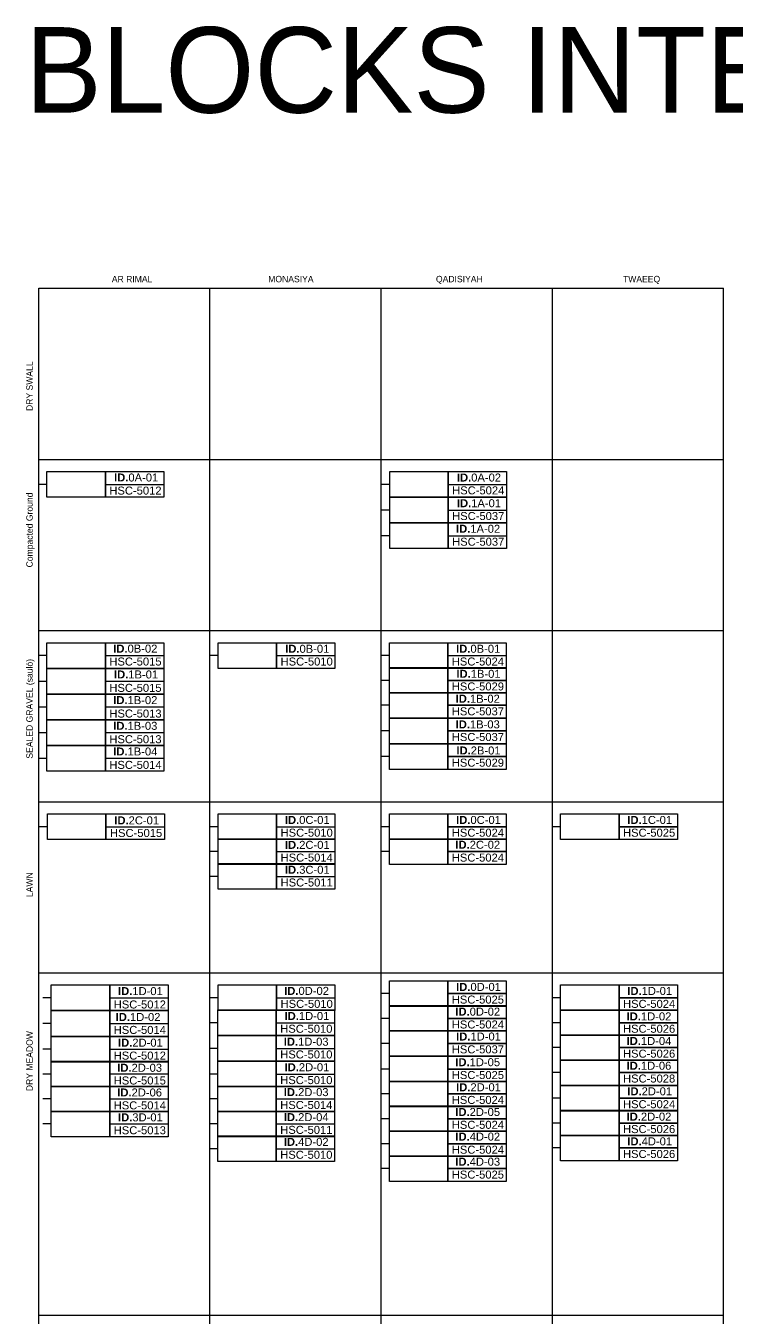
# Model space of a CAD drawing. Header units: metres. Extents: x -325 to 301, y -147 to 149.
# Drawn here: x -138.5 to -97, y 73.3 to 148.8 of the extents above; entities that cross this region are included whole.
import ezdxf

# ---------------------------------------------------------------- set-up
doc = ezdxf.new("R2010")
doc.units = ezdxf.units.M
for name, color, linetype in [('00_XREF_QAD_ALTIMETRY', 7, 'Continuous'), ('A-KEYPLAN DETAILS', 7, 'Continuous'), ('A-KEYPLAN DETAILS POINT', 3, 'Continuous'), ('A-KEYPLAN_HATCH', 7, 'Continuous'), ('A_TEXT_2', 7, 'Continuous'), ('EIT_0 Llegenda', 7, 'Continuous')]:
    doc.layers.add(name, color=color, linetype=linetype)
doc.layers.add('1-CM', color=7, linetype='Continuous', lineweight=0)
doc.layers.add('A-KEYPLAN ID', color=7, linetype='Continuous', true_color=0x7f3f00)
doc.styles.get("Standard").update_dxf_attribs({"font": 'arial.ttf'})
doc.styles.add('x-llegenda materials$0$ENGRAVERS', font='TT0586M.TTF')

# ---------------------------------------------------------------- blocks, each defined once
blk = doc.blocks.new('0A_1_RIM')
at = {"layer": 'A-KEYPLAN DETAILS POINT'}
blk.add_lwpolyline([(0.092, 0), (-0.408, 0)], dxfattribs=at)
at = {"layer": 'A-KEYPLAN ID'}
for points in [[(0.092, 0.75), (3.5, 0.75), (3.5, -0.75), (0.092, -0.75)], [(3.5, 0.75), (6.908, 0.75), (6.908, -0.75), (3.5, -0.75)], [(3.5, 0), (6.908, 0), (6.908, -0.75), (3.5, -0.75)]]:
    blk.add_lwpolyline(points, close=True, dxfattribs=at)
at = {"layer": 'A_TEXT_2', "attachment_point": 1}
for s, insert, char_height in [('{\\fArial|b1|i0|c0|p34;ID.}0A-01', (4.012, 0.634), 0.46757), ('HSC-5012', (3.734, -0.131), 0.4676)]:
    blk.add_mtext_dynamic_manual_height_columns(s, width=2.72351, gutter_width=2.805, heights=[0], dxfattribs=dict(at, insert=insert, char_height=char_height))
blk = doc.blocks.new('0B_2_MON')
at = {"layer": 'A-KEYPLAN DETAILS POINT'}
blk.add_lwpolyline([(0, 0), (-0.5, 0)], dxfattribs=at)
at = {"layer": 'A-KEYPLAN ID'}
for points in [[(0, 0.75), (3.408, 0.75), (3.408, -0.75), (0, -0.75)], [(3.408, 0.75), (6.816, 0.75), (6.816, -0.75), (3.408, -0.75)], [(3.408, 0), (6.816, 0), (6.816, -0.75), (3.408, -0.75)]]:
    blk.add_lwpolyline(points, close=True, dxfattribs=at)
at = {"layer": 'A_TEXT_2', "attachment_point": 1}
for s, insert, char_height in [('\\pi0.15518;{\\fArial|b1|i0|c0|p34;ID.}0B-01', (3.759, 0.627), 0.46757), ('HSC-5010', (3.642, -0.118), 0.4676)]:
    blk.add_mtext_dynamic_manual_height_columns(s, width=2.72351, gutter_width=2.805, heights=[0], dxfattribs=dict(at, insert=insert, char_height=char_height))
blk = doc.blocks.new('0B_2_QAD')
at = {"layer": 'A-KEYPLAN DETAILS POINT'}
blk.add_lwpolyline([(0, 0), (-0.5, 0)], dxfattribs=at)
at = {"layer": 'A-KEYPLAN ID'}
for points in [[(0, 0.75), (3.408, 0.75), (3.408, -0.75), (0, -0.75)], [(3.408, 0.75), (6.816, 0.75), (6.816, -0.75), (3.408, -0.75)], [(3.408, 0), (6.816, 0), (6.816, -0.75), (3.408, -0.75)]]:
    blk.add_lwpolyline(points, close=True, dxfattribs=at)
at = {"layer": 'A_TEXT_2', "attachment_point": 1}
for s, insert, char_height in [('{\\fArial|b1|i0|c0|p34;ID.}0B-01', (3.896, 0.629), 0.46757), ('HSC-5024', (3.642, -0.118), 0.4676)]:
    blk.add_mtext_dynamic_manual_height_columns(s, width=2.72351, gutter_width=2.805, heights=[0], dxfattribs=dict(at, insert=insert, char_height=char_height))
blk = doc.blocks.new('1B_1_RIM')
at = {"layer": 'A-KEYPLAN DETAILS POINT'}
blk.add_lwpolyline([(-0.5, 0), (0, 0)], dxfattribs=at)
at = {"layer": 'A-KEYPLAN ID'}
for points in [[(0, 0.75), (3.408, 0.75), (3.408, -0.75), (0, -0.75)], [(3.408, 0.75), (6.816, 0.75), (6.816, -0.75), (3.408, -0.75)], [(3.408, 0), (6.816, 0), (6.816, -0.75), (3.408, -0.75)]]:
    blk.add_lwpolyline(points, close=True, dxfattribs=at)
at = {"layer": 'A_TEXT_2', "attachment_point": 1}
for s, insert, char_height in [('\\pi0.15518;{\\fArial|b1|i0|c0|p34;ID.}1B-01', (3.759, 0.626), 0.46757), ('HSC-5015', (3.642, -0.157), 0.4676)]:
    blk.add_mtext_dynamic_manual_height_columns(s, width=2.72351, gutter_width=2.805, heights=[0], dxfattribs=dict(at, insert=insert, char_height=char_height))
blk = doc.blocks.new('1B_1_QAD')
at = {"layer": 'A-KEYPLAN DETAILS POINT'}
blk.add_lwpolyline([(0, 0), (-0.5, 0)], dxfattribs=at)
at = {"layer": 'A-KEYPLAN ID'}
for points in [[(0, 0.75), (3.408, 0.75), (3.408, -0.75), (0, -0.75)], [(3.408, 0.75), (6.816, 0.75), (6.816, 0), (3.408, 0)], [(3.408, 0), (6.816, 0), (6.816, -0.75), (3.408, -0.75)]]:
    blk.add_lwpolyline(points, close=True, dxfattribs=at)
at = {"layer": 'A_TEXT_2', "attachment_point": 1}
for s, insert, char_height in [('\\pi0.15518;{\\fArial|b1|i0|c0|p34;ID.}1B-01', (3.759, 0.619), 0.46757), ('HSC-5029', (3.642, -0.118), 0.4676)]:
    blk.add_mtext_dynamic_manual_height_columns(s, width=2.72351, gutter_width=2.805, heights=[0], dxfattribs=dict(at, insert=insert, char_height=char_height))
blk = doc.blocks.new('2B_1_QAD')
at = {"layer": 'A-KEYPLAN DETAILS POINT'}
blk.add_lwpolyline([(0, 0), (-0.5, 0)], dxfattribs=at)
at = {"layer": 'A-KEYPLAN ID'}
for points in [[(0, 0.75), (3.408, 0.75), (3.408, -0.75), (0, -0.75)], [(3.408, 0.75), (6.816, 0.75), (6.816, 0), (3.408, 0)], [(3.408, 0), (6.816, 0), (6.816, -0.75), (3.408, -0.75)]]:
    blk.add_lwpolyline(points, close=True, dxfattribs=at)
at = {"layer": 'A_TEXT_2', "attachment_point": 1}
for s, insert, char_height in [('\\pi0.15518;{\\fArial|b1|i0|c0|p34;ID.}2B-01', (3.759, 0.594), 0.46757), ('HSC-5029', (3.642, -0.118), 0.4676)]:
    blk.add_mtext_dynamic_manual_height_columns(s, width=2.72351, gutter_width=2.805, heights=[0], dxfattribs=dict(at, insert=insert, char_height=char_height))
blk = doc.blocks.new('0B_2_RIM')
at = {"layer": 'A-KEYPLAN DETAILS POINT'}
blk.add_lwpolyline([(0, 0), (-0.5, 0)], dxfattribs=at)
at = {"layer": 'A-KEYPLAN ID'}
for points in [[(0, 0.75), (3.408, 0.75), (3.408, -0.75), (0, -0.75)], [(3.408, 0.75), (6.816, 0.75), (6.816, -0.75), (3.408, -0.75)], [(3.408, 0), (6.816, 0), (6.816, -0.75), (3.408, -0.75)]]:
    blk.add_lwpolyline(points, close=True, dxfattribs=at)
at = {"layer": 'A_TEXT_2', "attachment_point": 1}
for s, insert, char_height in [('\\pi0.11245;{\\fArial|b1|i0|c0|p34;ID.}0B-02', (3.759, 0.636), 0.46757), ('HSC-5015', (3.642, -0.118), 0.4676)]:
    blk.add_mtext_dynamic_manual_height_columns(s, width=2.72351, gutter_width=2.805, heights=[0], dxfattribs=dict(at, insert=insert, char_height=char_height))
blk = doc.blocks.new('0C_1_MON')
at = {"layer": 'A-KEYPLAN DETAILS POINT'}
blk.add_lwpolyline([(0.481, -1.454), (-0.019, -1.454)], dxfattribs=at)
at = {"layer": 'A-KEYPLAN ID'}
for points in [[(0.481, -0.704), (3.889, -0.704), (3.889, -2.204), (0.481, -2.204)], [(3.889, -0.704), (7.296, -0.704), (7.296, -2.204), (3.889, -2.204)], [(3.889, -1.454), (7.296, -1.454), (7.296, -2.204), (3.889, -2.204)]]:
    blk.add_lwpolyline(points, close=True, dxfattribs=at)
at = {"layer": 'A_TEXT_2', "attachment_point": 1}
for s, insert, char_height in [('\\pi0.13716;{\\fArial|b1|i0|c0|p34;ID.}0C-01', (4.239, -0.828), 0.46757), ('HSC-5010', (4.123, -1.572), 0.4676)]:
    blk.add_mtext_dynamic_manual_height_columns(s, width=2.72351, gutter_width=2.805, heights=[0], dxfattribs=dict(at, insert=insert, char_height=char_height))
blk = doc.blocks.new('3C_01')
at = {"layer": 'A-KEYPLAN DETAILS POINT'}
blk.add_lwpolyline([(0, 0), (-0.5, 0)], dxfattribs=at)
at = {"layer": 'A-KEYPLAN ID'}
for points in [[(0, 0.75), (3.408, 0.75), (3.408, -0.75), (0, -0.75)], [(3.408, 0.75), (6.816, 0.75), (6.816, -0.75), (3.408, -0.75)], [(3.408, 0), (6.816, 0), (6.816, -0.75), (3.408, -0.75)]]:
    blk.add_lwpolyline(points, close=True, dxfattribs=at)
at = {"layer": 'A_TEXT_2', "attachment_point": 1}
for s, insert, char_height in [('\\pi0.13716;{\\fArial|b1|i0|c0|p34;ID.}3C-01', (3.759, 0.626), 0.46757), ('HSC-5011', (3.642, -0.118), 0.4676)]:
    blk.add_mtext_dynamic_manual_height_columns(s, width=2.72351, gutter_width=2.805, heights=[0], dxfattribs=dict(at, insert=insert, char_height=char_height))
blk = doc.blocks.new('2C_1_MON')
at = {"layer": 'A-KEYPLAN DETAILS POINT'}
blk.add_lwpolyline([(0, 0), (-0.5, 0)], dxfattribs=at)
at = {"layer": 'A-KEYPLAN ID'}
for points in [[(0, 0.75), (3.408, 0.75), (3.408, -0.75), (0, -0.75)], [(3.408, 0.75), (6.816, 0.75), (6.816, -0.75), (3.408, -0.75)], [(3.408, 0), (6.816, 0), (6.816, -0.75), (3.408, -0.75)]]:
    blk.add_lwpolyline(points, close=True, dxfattribs=at)
at = {"layer": 'A_TEXT_2', "attachment_point": 1}
for s, insert, char_height in [('\\pi0.13716;{\\fArial|b1|i0|c0|p34;ID.}2C-01', (3.759, 0.626), 0.46757), ('HSC-5014', (3.642, -0.118), 0.4676)]:
    blk.add_mtext_dynamic_manual_height_columns(s, width=2.72351, gutter_width=2.805, heights=[0], dxfattribs=dict(at, insert=insert, char_height=char_height))
blk = doc.blocks.new('2C_2_QAD')
at = {"layer": 'A-KEYPLAN DETAILS POINT'}
blk.add_lwpolyline([(0, 0), (-0.5, 0)], dxfattribs=at)
at = {"layer": 'A-KEYPLAN ID'}
for points in [[(0, 0.75), (3.408, 0.75), (3.408, -0.75), (0, -0.75)], [(3.408, 0.75), (6.816, 0.75), (6.816, 0), (3.408, 0)], [(3.408, 0), (6.816, 0), (6.816, -0.75), (3.408, -0.75)]]:
    blk.add_lwpolyline(points, close=True, dxfattribs=at)
at = {"layer": 'A_TEXT_2', "attachment_point": 1}
for s, insert, char_height in [('\\pi0.09443;{\\fArial|b1|i0|c0|p34;ID.}2C-02', (3.759, 0.633), 0.46757), ('HSC-5024', (3.642, -0.118), 0.4676)]:
    blk.add_mtext_dynamic_manual_height_columns(s, width=2.72351, gutter_width=2.805, heights=[0], dxfattribs=dict(at, insert=insert, char_height=char_height))
blk = doc.blocks.new('0D_1_QAD')
at = {"layer": 'A-KEYPLAN DETAILS POINT'}
blk.add_lwpolyline([(0, 0), (-0.5, 0)], dxfattribs=at)
at = {"layer": 'A-KEYPLAN ID'}
for points in [[(0, 0.75), (3.408, 0.75), (3.408, -0.75), (0, -0.75)], [(3.408, 0.75), (6.816, 0.75), (6.816, 0), (3.408, 0)], [(3.408, 0), (6.816, 0), (6.816, -0.75), (3.408, -0.75)]]:
    blk.add_lwpolyline(points, close=True, dxfattribs=at)
at = {"layer": 'A_TEXT_2', "attachment_point": 1}
for s, insert, char_height in [('\\pi0.13716;{\\fArial|b1|i0|c0|p34;ID.}0D-01', (3.759, 0.621), 0.46757), ('HSC-5025', (3.642, -0.118), 0.4676)]:
    blk.add_mtext_dynamic_manual_height_columns(s, width=2.72351, gutter_width=2.805, heights=[0], dxfattribs=dict(at, insert=insert, char_height=char_height))
blk = doc.blocks.new('0D_2_MON')
at = {"layer": 'A-KEYPLAN DETAILS POINT'}
blk.add_lwpolyline([(0, 0), (-0.5, 0)], dxfattribs=at)
at = {"layer": 'A-KEYPLAN ID'}
for points in [[(0, 0.75), (3.408, 0.75), (3.408, -0.75), (0, -0.75)], [(3.408, 0.75), (6.816, 0.75), (6.816, -0.75), (3.408, -0.75)], [(3.408, 0), (6.816, 0), (6.816, -0.75), (3.408, -0.75)]]:
    blk.add_lwpolyline(points, close=True, dxfattribs=at)
at = {"layer": 'A_TEXT_2', "attachment_point": 1}
for s, insert, char_height in [('\\pi0.09443;{\\fArial|b1|i0|c0|p34;ID.}0D-02', (3.759, 0.639), 0.46757), ('HSC-5010', (3.642, -0.118), 0.4676)]:
    blk.add_mtext_dynamic_manual_height_columns(s, width=2.72351, gutter_width=2.805, heights=[0], dxfattribs=dict(at, insert=insert, char_height=char_height))
blk = doc.blocks.new('0D_2_QAD')
at = {"layer": 'A-KEYPLAN DETAILS POINT'}
blk.add_lwpolyline([(0, 0), (-0.5, 0)], dxfattribs=at)
at = {"layer": 'A-KEYPLAN ID'}
for points in [[(0, 0.75), (3.408, 0.75), (3.408, -0.75), (0, -0.75)], [(3.408, 0.75), (6.816, 0.75), (6.816, 0), (3.408, 0)], [(3.408, 0), (6.816, 0), (6.816, -0.75), (3.408, -0.75)]]:
    blk.add_lwpolyline(points, close=True, dxfattribs=at)
at = {"layer": 'A_TEXT_2', "attachment_point": 1}
for s, insert, char_height in [('\\pi0.09443;{\\fArial|b1|i0|c0|p34;ID.}0D-02', (3.759, 0.632), 0.46757), ('HSC-5024', (3.642, -0.118), 0.4676)]:
    blk.add_mtext_dynamic_manual_height_columns(s, width=2.72351, gutter_width=2.805, heights=[0], dxfattribs=dict(at, insert=insert, char_height=char_height))
blk = doc.blocks.new('1D_01_RIM')
at = {"layer": 'A-KEYPLAN DETAILS POINT'}
blk.add_lwpolyline([(0, 0), (-0.5, 0)], dxfattribs=at)
at = {"layer": 'A-KEYPLAN ID'}
for points in [[(0, 0.75), (3.408, 0.75), (3.408, -0.75), (0, -0.75)], [(3.408, 0.75), (6.816, 0.75), (6.816, -0.75), (3.408, -0.75)], [(3.408, 0), (6.816, 0), (6.816, -0.75), (3.408, -0.75)]]:
    blk.add_lwpolyline(points, close=True, dxfattribs=at)
at = {"layer": 'A-KEYPLAN DETAILS', "attachment_point": 1}
for s, insert, char_height in [('\\pi0.13716;{\\fArial|b1|i0|c0|p34;ID.}1D-01', (3.759, 0.626), 0.46757), ('HSC-5012', (3.642, -0.154), 0.4676)]:
    blk.add_mtext_dynamic_manual_height_columns(s, width=2.72351, gutter_width=2.805, heights=[0], dxfattribs=dict(at, insert=insert, char_height=char_height))
blk = doc.blocks.new('1D_1_MON')
at = {"layer": 'A-KEYPLAN DETAILS POINT'}
blk.add_lwpolyline([(0, 0), (-0.5, 0)], dxfattribs=at)
at = {"layer": 'A-KEYPLAN ID'}
for points in [[(0, 0.75), (3.408, 0.75), (3.408, -0.75), (0, -0.75)], [(3.408, 0.75), (6.816, 0.75), (6.816, -0.75), (3.408, -0.75)], [(3.408, 0), (6.816, 0), (6.816, -0.75), (3.408, -0.75)]]:
    blk.add_lwpolyline(points, close=True, dxfattribs=at)
at = {"layer": 'A_TEXT_2', "attachment_point": 1}
for s, insert, char_height in [('\\pi0.13716;{\\fArial|b1|i0|c0|p34;ID.}1D-01', (3.759, 0.626), 0.46757), ('HSC-5010', (3.642, -0.118), 0.4676)]:
    blk.add_mtext_dynamic_manual_height_columns(s, width=2.72351, gutter_width=2.805, heights=[0], dxfattribs=dict(at, insert=insert, char_height=char_height))
blk = doc.blocks.new('1D_5_QAD')
at = {"layer": 'A-KEYPLAN DETAILS POINT'}
blk.add_lwpolyline([(0, 0), (-0.5, 0)], dxfattribs=at)
at = {"layer": 'A-KEYPLAN ID'}
for points in [[(0, 0.75), (3.408, 0.75), (3.408, -0.75), (0, -0.75)], [(3.408, 0.75), (6.816, 0.75), (6.816, 0), (3.408, 0)], [(3.408, 0), (6.816, 0), (6.816, -0.75), (3.408, -0.75)]]:
    blk.add_lwpolyline(points, close=True, dxfattribs=at)
at = {"layer": 'A_TEXT_2', "attachment_point": 1}
for s, insert, char_height in [('\\pi0.09028;{\\fArial|b1|i0|c0|p34;ID.}1D-05', (3.759, 0.632), 0.46757), ('HSC-5025', (3.642, -0.118), 0.4676)]:
    blk.add_mtext_dynamic_manual_height_columns(s, width=2.72351, gutter_width=2.805, heights=[0], dxfattribs=dict(at, insert=insert, char_height=char_height))
blk = doc.blocks.new('1D_4_TWQ')
at = {"layer": 'A-KEYPLAN DETAILS POINT'}
blk.add_lwpolyline([(0, 0), (-0.5, 0)], dxfattribs=at)
at = {"layer": 'A-KEYPLAN ID'}
for points in [[(0, 0.75), (3.408, 0.75), (3.408, -0.75), (0, -0.75)], [(3.408, 0.75), (6.816, 0.75), (6.816, 0), (3.408, 0)], [(3.408, 0), (6.816, 0), (6.816, -0.75), (3.408, -0.75)]]:
    blk.add_lwpolyline(points, close=True, dxfattribs=at)
at = {"layer": 'A_TEXT_2', "attachment_point": 1}
for s, insert, char_height in [('\\pi0.09299;{\\fArial|b1|i0|c0|p34;ID.}1D-04', (3.759, 0.621), 0.46757), ('HSC-5026', (3.642, -0.118), 0.4676)]:
    blk.add_mtext_dynamic_manual_height_columns(s, width=2.72351, gutter_width=2.805, heights=[0], dxfattribs=dict(at, insert=insert, char_height=char_height))
blk = doc.blocks.new('1D_3_RIM')
at = {"layer": 'A-KEYPLAN DETAILS POINT'}
blk.add_lwpolyline([(0, 0), (-0.5, 0)], dxfattribs=at)
at = {"layer": 'A-KEYPLAN ID'}
for points in [[(0, 0.75), (3.408, 0.75), (3.408, -0.75), (0, -0.75)], [(3.408, 0.75), (6.816, 0.75), (6.816, -0.75), (3.408, -0.75)], [(3.408, 0), (6.816, 0), (6.816, -0.75), (3.408, -0.75)]]:
    blk.add_lwpolyline(points, close=True, dxfattribs=at)
at = {"layer": 'A_TEXT_2', "attachment_point": 1}
for s, insert, char_height in [('{\\fArial|b1|i0|c0|p34;ID.}1D-02', (3.759, 0.613), 0.46757), ('HSC-5014', (3.642, -0.141), 0.4676)]:
    blk.add_mtext_dynamic_manual_height_columns(s, width=2.72351, gutter_width=2.805, heights=[0], dxfattribs=dict(at, insert=insert, char_height=char_height))
blk = doc.blocks.new('2D_1_RIM')
at = {"layer": 'A-KEYPLAN DETAILS POINT'}
blk.add_lwpolyline([(0, 0), (-0.5, 0)], dxfattribs=at)
at = {"layer": 'A-KEYPLAN ID'}
for points in [[(0, 0.75), (3.408, 0.75), (3.408, -0.75), (0, -0.75)], [(3.408, 0.75), (6.816, 0.75), (6.816, -0.75), (3.408, -0.75)], [(3.408, 0), (6.816, 0), (6.816, -0.75), (3.408, -0.75)]]:
    blk.add_lwpolyline(points, close=True, dxfattribs=at)
at = {"layer": 'A_TEXT_2', "attachment_point": 1}
for s, insert, char_height in [('\\pi0.13716;{\\fArial|b1|i0|c0|p34;ID.}2D-01', (3.759, 0.614), 0.46757), ('HSC-5012', (3.642, -0.141), 0.4676)]:
    blk.add_mtext_dynamic_manual_height_columns(s, width=2.72351, gutter_width=2.805, heights=[0], dxfattribs=dict(at, insert=insert, char_height=char_height))
blk = doc.blocks.new('2D_3_RIM')
at = {"layer": 'A-KEYPLAN DETAILS POINT'}
blk.add_lwpolyline([(0, 0), (-0.5, 0)], dxfattribs=at)
at = {"layer": 'A-KEYPLAN ID'}
for points in [[(0, 0.75), (3.408, 0.75), (3.408, -0.75), (0, -0.75)], [(3.408, 0.75), (6.816, 0.75), (6.816, -0.75), (3.408, -0.75)], [(3.408, 0.75), (6.816, 0.75), (6.816, 0), (3.408, 0)]]:
    blk.add_lwpolyline(points, close=True, dxfattribs=at)
at = {"layer": 'A_TEXT_2', "attachment_point": 1}
for s, insert, char_height in [('\\pi0.09203;{\\fArial|b1|i0|c0|p34;ID.}2D-03', (3.759, 0.603), 0.46757), ('HSC-5015', (3.642, -0.141), 0.4676)]:
    blk.add_mtext_dynamic_manual_height_columns(s, width=2.72351, gutter_width=2.805, heights=[0], dxfattribs=dict(at, insert=insert, char_height=char_height))
blk = doc.blocks.new('2D_3_MON')
at = {"layer": 'A-KEYPLAN DETAILS POINT'}
blk.add_lwpolyline([(0, 0), (-0.5, 0)], dxfattribs=at)
at = {"layer": 'A-KEYPLAN ID'}
for points in [[(0, 0.75), (3.408, 0.75), (3.408, -0.75), (0, -0.75)], [(3.408, 0.75), (6.816, 0.75), (6.816, -0.75), (3.408, -0.75)], [(3.408, 0), (6.816, 0), (6.816, -0.75), (3.408, -0.75)]]:
    blk.add_lwpolyline(points, close=True, dxfattribs=at)
at = {"layer": 'A_TEXT_2', "attachment_point": 1}
for s, insert, char_height in [('\\pi0.09203;{\\fArial|b1|i0|c0|p34;ID.}2D-03', (3.759, 0.635), 0.46757), ('HSC-5014', (3.642, -0.118), 0.4676)]:
    blk.add_mtext_dynamic_manual_height_columns(s, width=2.72351, gutter_width=2.805, heights=[0], dxfattribs=dict(at, insert=insert, char_height=char_height))
blk = doc.blocks.new('2D_4_MON')
at = {"layer": 'A-KEYPLAN DETAILS POINT'}
blk.add_lwpolyline([(0, 0), (-0.5, 0)], dxfattribs=at)
at = {"layer": 'A-KEYPLAN ID'}
for points in [[(0, 0.75), (3.408, 0.75), (3.408, -0.75), (0, -0.75)], [(3.408, 0.75), (6.816, 0.75), (6.816, -0.75), (3.408, -0.75)], [(3.408, 0), (6.816, 0), (6.816, -0.75), (3.408, -0.75)]]:
    blk.add_lwpolyline(points, close=True, dxfattribs=at)
at = {"layer": 'A_TEXT_2', "attachment_point": 1}
for s, insert, char_height in [('\\pi0.09299;{\\fArial|b1|i0|c0|p34;ID.}2D-04', (3.759, 0.625), 0.46757), ('HSC-5011', (3.642, -0.118), 0.4676)]:
    blk.add_mtext_dynamic_manual_height_columns(s, width=2.72351, gutter_width=2.805, heights=[0], dxfattribs=dict(at, insert=insert, char_height=char_height))
blk = doc.blocks.new('2D_1_QAD')
at = {"layer": 'A-KEYPLAN DETAILS POINT'}
blk.add_lwpolyline([(0, 0), (-0.5, 0)], dxfattribs=at)
at = {"layer": 'A-KEYPLAN ID'}
for points in [[(0, 0.75), (3.408, 0.75), (3.408, -0.75), (0, -0.75)], [(3.408, 0.75), (6.816, 0.75), (6.816, 0), (3.408, 0)], [(3.408, 0), (6.816, 0), (6.816, -0.75), (3.408, -0.75)]]:
    blk.add_lwpolyline(points, close=True, dxfattribs=at)
at = {"layer": 'A_TEXT_2', "attachment_point": 1}
for s, insert, char_height in [('\\pi0.13716;{\\fArial|b1|i0|c0|p34;ID.}2D-01', (3.759, 0.622), 0.46757), ('HSC-5024', (3.642, -0.118), 0.4676)]:
    blk.add_mtext_dynamic_manual_height_columns(s, width=2.72351, gutter_width=2.805, heights=[0], dxfattribs=dict(at, insert=insert, char_height=char_height))
blk = doc.blocks.new('2D_5_QAD')
at = {"layer": 'A-KEYPLAN DETAILS POINT'}
blk.add_lwpolyline([(0, 0), (-0.5, 0)], dxfattribs=at)
at = {"layer": 'A-KEYPLAN ID'}
for points in [[(0, 0.75), (3.408, 0.75), (3.408, -0.75), (0, -0.75)], [(3.408, 0.75), (6.816, 0.75), (6.816, 0), (3.408, 0)], [(3.408, 0), (6.816, 0), (6.816, -0.75), (3.408, -0.75)]]:
    blk.add_lwpolyline(points, close=True, dxfattribs=at)
at = {"layer": 'A_TEXT_2', "attachment_point": 1}
for s, insert, char_height in [('\\pi0.09028;{\\fArial|b1|i0|c0|p34;ID.}2D-05', (3.759, 0.631), 0.46757), ('HSC-5024', (3.642, -0.118), 0.4676)]:
    blk.add_mtext_dynamic_manual_height_columns(s, width=2.72351, gutter_width=2.805, heights=[0], dxfattribs=dict(at, insert=insert, char_height=char_height))
blk = doc.blocks.new('1D_1_TWQ')
at = {"layer": 'A-KEYPLAN DETAILS POINT'}
blk.add_lwpolyline([(0, 0), (-0.5, 0)], dxfattribs=at)
at = {"layer": 'A-KEYPLAN ID'}
for points in [[(0, 0.75), (3.408, 0.75), (3.408, -0.75), (0, -0.75)], [(3.408, 0.75), (6.816, 0.75), (6.816, 0), (3.408, 0)], [(3.408, 0), (6.816, 0), (6.816, -0.75), (3.408, -0.75)]]:
    blk.add_lwpolyline(points, close=True, dxfattribs=at)
at = {"layer": 'A_TEXT_2', "attachment_point": 1}
for s, insert, char_height in [('\\pi0.13716;{\\fArial|b1|i0|c0|p34;ID.}1D-01', (3.759, 0.635), 0.46757), ('HSC-5024', (3.642, -0.118), 0.4676)]:
    blk.add_mtext_dynamic_manual_height_columns(s, width=2.72351, gutter_width=2.805, heights=[0], dxfattribs=dict(at, insert=insert, char_height=char_height))
blk = doc.blocks.new('1D_2_TWQ')
at = {"layer": 'A-KEYPLAN DETAILS POINT'}
blk.add_lwpolyline([(0, 0), (-0.5, 0)], dxfattribs=at)
at = {"layer": 'A-KEYPLAN ID'}
for points in [[(0, 0.75), (3.408, 0.75), (3.408, -0.75), (0, -0.75)], [(3.408, 0.75), (6.816, 0.75), (6.816, 0), (3.408, 0)], [(3.408, 0), (6.816, 0), (6.816, -0.75), (3.408, -0.75)]]:
    blk.add_lwpolyline(points, close=True, dxfattribs=at)
at = {"layer": 'A_TEXT_2', "attachment_point": 1}
for s, insert, char_height in [('\\pi0.09443;{\\fArial|b1|i0|c0|p34;ID.}1D-02', (3.759, 0.604), 0.46757), ('HSC-5026', (3.642, -0.118), 0.4676)]:
    blk.add_mtext_dynamic_manual_height_columns(s, width=2.72351, gutter_width=2.805, heights=[0], dxfattribs=dict(at, insert=insert, char_height=char_height))
blk = doc.blocks.new('2D_2_TWQ')
at = {"layer": 'A-KEYPLAN DETAILS POINT'}
blk.add_lwpolyline([(0, 0), (-0.5, 0)], dxfattribs=at)
at = {"layer": 'A-KEYPLAN ID'}
for points in [[(0, 0.75), (3.408, 0.75), (3.408, -0.75), (0, -0.75)], [(3.408, 0.75), (6.816, 0.75), (6.816, 0), (3.408, 0)], [(3.408, 0), (6.816, 0), (6.816, -0.75), (3.408, -0.75)]]:
    blk.add_lwpolyline(points, close=True, dxfattribs=at)
at = {"layer": 'A_TEXT_2', "attachment_point": 1}
for s, insert, char_height in [('\\pi0.09443;{\\fArial|b1|i0|c0|p34;ID.}2D-02', (3.759, 0.609), 0.46757), ('HSC-5026', (3.642, -0.118), 0.4676)]:
    blk.add_mtext_dynamic_manual_height_columns(s, width=2.72351, gutter_width=2.805, heights=[0], dxfattribs=dict(at, insert=insert, char_height=char_height))
blk = doc.blocks.new('2D_1_TWQ')
at = {"layer": 'A-KEYPLAN DETAILS POINT'}
blk.add_lwpolyline([(0, 0), (-0.5, 0)], dxfattribs=at)
at = {"layer": 'A-KEYPLAN ID'}
for points in [[(0, 0.75), (3.408, 0.75), (3.408, -0.75), (0, -0.75)], [(3.408, 0.75), (6.816, 0.75), (6.816, 0), (3.408, 0)], [(3.408, 0), (6.816, 0), (6.816, -0.75), (3.408, -0.75)]]:
    blk.add_lwpolyline(points, close=True, dxfattribs=at)
at = {"layer": 'A_TEXT_2', "attachment_point": 1}
for s, insert, char_height in [('\\pi0.13716;{\\fArial|b1|i0|c0|p34;ID.}2D-01', (3.759, 0.635), 0.46757), ('HSC-5024', (3.642, -0.118), 0.4676)]:
    blk.add_mtext_dynamic_manual_height_columns(s, width=2.72351, gutter_width=2.805, heights=[0], dxfattribs=dict(at, insert=insert, char_height=char_height))
blk = doc.blocks.new('2D_1_MON')
at = {"layer": 'A-KEYPLAN DETAILS POINT'}
blk.add_lwpolyline([(0, 0), (-0.5, 0)], dxfattribs=at)
at = {"layer": 'A-KEYPLAN ID'}
for points in [[(0, 0.75), (3.408, 0.75), (3.408, -0.75), (0, -0.75)], [(3.408, 0.75), (6.816, 0.75), (6.816, -0.75), (3.408, -0.75)], [(3.408, 0), (6.816, 0), (6.816, -0.75), (3.408, -0.75)]]:
    blk.add_lwpolyline(points, close=True, dxfattribs=at)
at = {"layer": 'A_TEXT_2', "attachment_point": 1}
for s, insert, char_height in [('\\pi0.13716;{\\fArial|b1|i0|c0|p34;ID.}2D-01', (3.759, 0.635), 0.46757), ('HSC-5010', (3.642, -0.118), 0.4676)]:
    blk.add_mtext_dynamic_manual_height_columns(s, width=2.72351, gutter_width=2.805, heights=[0], dxfattribs=dict(at, insert=insert, char_height=char_height))
blk = doc.blocks.new('2D_6_RIM')
at = {"layer": 'A-KEYPLAN DETAILS POINT'}
blk.add_lwpolyline([(0, 0), (-0.5, 0)], dxfattribs=at)
at = {"layer": 'A-KEYPLAN ID'}
for points in [[(0, 0.75), (3.408, 0.75), (3.408, -0.75), (0, -0.75)], [(3.408, 0.75), (6.816, 0.75), (6.816, -0.75), (3.408, -0.75)], [(3.408, 0), (6.816, 0), (6.816, -0.75), (3.408, -0.75)]]:
    blk.add_lwpolyline(points, close=True, dxfattribs=at)
at = {"layer": 'A_TEXT_2', "attachment_point": 1}
for s, insert, char_height in [('\\pi0.09219;{\\fArial|b1|i0|c0|p34;ID.}2D-06', (3.759, 0.613), 0.46757), ('HSC-5014', (3.642, -0.141), 0.4676)]:
    blk.add_mtext_dynamic_manual_height_columns(s, width=2.72351, gutter_width=2.805, heights=[0], dxfattribs=dict(at, insert=insert, char_height=char_height))
blk = doc.blocks.new('2C_1_RIM')
at = {"layer": 'A-KEYPLAN DETAILS POINT'}
blk.add_lwpolyline([(0, 0), (-0.5, 0)], dxfattribs=at)
at = {"layer": 'A-KEYPLAN ID'}
for points in [[(0, 0.75), (3.408, 0.75), (3.408, -0.75), (0, -0.75)], [(3.408, 0.75), (6.816, 0.75), (6.816, -0.75), (3.408, -0.75)], [(3.408, 0), (6.816, 0), (6.816, -0.75), (3.408, -0.75)]]:
    blk.add_lwpolyline(points, close=True, dxfattribs=at)
at = {"layer": 'A_TEXT_2', "attachment_point": 1}
for s, insert, char_height in [('\\pi0.13716;{\\fArial|b1|i0|c0|p34;ID.}2C-01', (3.759, 0.601), 0.46757), ('HSC-5015', (3.642, -0.134), 0.4676)]:
    blk.add_mtext_dynamic_manual_height_columns(s, width=2.72351, gutter_width=2.805, heights=[0], dxfattribs=dict(at, insert=insert, char_height=char_height))
blk = doc.blocks.new('4D_1_TWQ')
at = {"layer": 'A-KEYPLAN DETAILS POINT'}
blk.add_lwpolyline([(0, 0), (-0.5, 0)], dxfattribs=at)
at = {"layer": 'A-KEYPLAN ID'}
for points in [[(0, 0.75), (3.408, 0.75), (3.408, -0.75), (0, -0.75)], [(3.408, 0.75), (6.816, 0.75), (6.816, 0), (3.408, 0)], [(3.408, 0), (6.816, 0), (6.816, -0.75), (3.408, -0.75)]]:
    blk.add_lwpolyline(points, close=True, dxfattribs=at)
at = {"layer": 'A_TEXT_2', "attachment_point": 1}
for s, insert, char_height in [('\\pi0.13716;{\\fArial|b1|i0|c0|p34;ID.}4D-01', (3.759, 0.619), 0.46757), ('HSC-5026', (3.642, -0.118), 0.4676)]:
    blk.add_mtext_dynamic_manual_height_columns(s, width=2.72351, gutter_width=2.805, heights=[0], dxfattribs=dict(at, insert=insert, char_height=char_height))
blk = doc.blocks.new('4D_2_QAD')
at = {"layer": 'A-KEYPLAN DETAILS POINT'}
blk.add_lwpolyline([(0, 0), (-0.5, 0)], dxfattribs=at)
at = {"layer": 'A-KEYPLAN ID'}
for points in [[(0, 0.75), (3.408, 0.75), (3.408, -0.75), (0, -0.75)], [(3.408, 0.75), (6.816, 0.75), (6.816, 0), (3.408, 0)], [(3.408, 0), (6.816, 0), (6.816, -0.75), (3.408, -0.75)]]:
    blk.add_lwpolyline(points, close=True, dxfattribs=at)
at = {"layer": 'A_TEXT_2', "attachment_point": 1}
for s, insert, char_height in [('\\pi0.09443;{\\fArial|b1|i0|c0|p34;ID.}4D-02', (3.759, 0.647), 0.46757), ('HSC-5024', (3.642, -0.118), 0.4676)]:
    blk.add_mtext_dynamic_manual_height_columns(s, width=2.72351, gutter_width=2.805, heights=[0], dxfattribs=dict(at, insert=insert, char_height=char_height))
blk = doc.blocks.new('4D_3_QAD')
at = {"layer": 'A-KEYPLAN DETAILS POINT'}
blk.add_lwpolyline([(0, 0), (-0.5, 0)], dxfattribs=at)
at = {"layer": 'A-KEYPLAN ID'}
for points in [[(0, 0.75), (3.408, 0.75), (3.408, -0.75), (0, -0.75)], [(3.408, 0.75), (6.816, 0.75), (6.816, 0), (3.408, 0)], [(3.408, 0), (6.816, 0), (6.816, -0.75), (3.408, -0.75)]]:
    blk.add_lwpolyline(points, close=True, dxfattribs=at)
at = {"layer": 'A_TEXT_2', "attachment_point": 1}
for s, insert, char_height in [('\\pi0.09203;{\\fArial|b1|i0|c0|p34;ID.}4D-03', (3.759, 0.634), 0.46757), ('HSC-5025', (3.642, -0.118), 0.4676)]:
    blk.add_mtext_dynamic_manual_height_columns(s, width=2.72351, gutter_width=2.805, heights=[0], dxfattribs=dict(at, insert=insert, char_height=char_height))
blk = doc.blocks.new('4D_2_MON')
at = {"layer": 'A-KEYPLAN DETAILS POINT'}
blk.add_lwpolyline([(0, 0), (-0.5, 0)], dxfattribs=at)
at = {"layer": 'A-KEYPLAN ID'}
for points in [[(0, 0.75), (3.408, 0.75), (3.408, -0.75), (0, -0.75)], [(3.408, 0.75), (6.816, 0.75), (6.816, -0.75), (3.408, -0.75)], [(3.408, 0), (6.816, 0), (6.816, -0.75), (3.408, -0.75)]]:
    blk.add_lwpolyline(points, close=True, dxfattribs=at)
at = {"layer": 'A_TEXT_2', "attachment_point": 1}
for s, insert, char_height in [('\\pi0.09443;{\\fArial|b1|i0|c0|p34;ID.}4D-02', (3.759, 0.635), 0.46757), ('HSC-5010', (3.642, -0.118), 0.4676)]:
    blk.add_mtext_dynamic_manual_height_columns(s, width=2.72351, gutter_width=2.805, heights=[0], dxfattribs=dict(at, insert=insert, char_height=char_height))
blk = doc.blocks.new('1D_6_TWQ')
at = {"layer": 'A-KEYPLAN DETAILS POINT'}
blk.add_lwpolyline([(0, 0), (-0.5, 0)], dxfattribs=at)
at = {"layer": 'A-KEYPLAN ID'}
for points in [[(0, 0.75), (3.408, 0.75), (3.408, -0.75), (0, -0.75)], [(3.408, 0.75), (6.816, 0.75), (6.816, 0), (3.408, 0)], [(3.408, 0), (6.816, 0), (6.816, -0.75), (3.408, -0.75)]]:
    blk.add_lwpolyline(points, close=True, dxfattribs=at)
at = {"layer": 'A_TEXT_2', "attachment_point": 1}
for s, insert, char_height in [('\\pi0.09219;{\\fArial|b1|i0|c0|p34;ID.}1D-06', (3.759, 0.63), 0.46757), ('HSC-5028', (3.642, -0.118), 0.4676)]:
    blk.add_mtext_dynamic_manual_height_columns(s, width=2.72351, gutter_width=2.805, heights=[0], dxfattribs=dict(at, insert=insert, char_height=char_height))
blk = doc.blocks.new('3D_1_RIM')
at = {"layer": 'A-KEYPLAN DETAILS POINT'}
blk.add_lwpolyline([(0.5, 0), (0, 0)], dxfattribs=at)
at = {"layer": 'A-KEYPLAN ID'}
for points in [[(0.5, 0.75), (3.908, 0.75), (3.908, -0.75), (0.5, -0.75)], [(3.908, 0.75), (7.316, 0.75), (7.316, -0.75), (3.908, -0.75)], [(3.908, 0), (7.316, 0), (7.316, -0.75), (3.908, -0.75)]]:
    blk.add_lwpolyline(points, close=True, dxfattribs=at)
at = {"layer": 'A_TEXT_2', "attachment_point": 1}
for s, insert, char_height in [('\\pi0.13716;{\\fArial|b1|i0|c0|p34;ID.}3D-01', (4.259, 0.613), 0.46757), ('HSC-5013', (4.142, -0.141), 0.4676)]:
    blk.add_mtext_dynamic_manual_height_columns(s, width=2.72351, gutter_width=2.805, heights=[0], dxfattribs=dict(at, insert=insert, char_height=char_height))
blk = doc.blocks.new('1A_1_QAD')
at = {"layer": 'A-KEYPLAN DETAILS POINT'}
blk.add_lwpolyline([(0.5, 0), (0, 0)], dxfattribs=at)
at = {"layer": 'A-KEYPLAN ID'}
for points in [[(0.5, 0.75), (3.908, 0.75), (3.908, -0.75), (0.5, -0.75)], [(3.908, 0.75), (7.316, 0.75), (7.316, -0.75), (3.908, -0.75)], [(3.908, 0), (7.316, 0), (7.316, -0.75), (3.908, -0.75)]]:
    blk.add_lwpolyline(points, close=True, dxfattribs=at)
at = {"layer": 'A_TEXT_2', "attachment_point": 1}
for s, insert, char_height in [('{\\fArial|b1|i0|c0|p34;ID.}1A-01', (4.422, 0.632), 0.46757), ('HSC-5037', (4.142, -0.118), 0.4676)]:
    blk.add_mtext_dynamic_manual_height_columns(s, width=2.72351, gutter_width=2.805, heights=[0], dxfattribs=dict(at, insert=insert, char_height=char_height))
blk = doc.blocks.new('1B_3_QAD')
at = {"layer": 'A-KEYPLAN DETAILS POINT'}
blk.add_lwpolyline([(0.481, 0), (-0.019, 0)], dxfattribs=at)
at = {"layer": 'A-KEYPLAN ID'}
for points in [[(0.481, 0.75), (3.889, 0.75), (3.889, -0.75), (0.481, -0.75)], [(3.889, 0.75), (7.296, 0.75), (7.296, 0), (3.889, 0)], [(3.889, 0), (7.296, 0), (7.296, -0.75), (3.889, -0.75)]]:
    blk.add_lwpolyline(points, close=True, dxfattribs=at)
at = {"layer": 'A_TEXT_2', "attachment_point": 1}
for s, insert, char_height in [('\\pi0.11005;{\\fArial|b1|i0|c0|p34;ID.}1B-03', (4.239, 0.619), 0.46757), ('HSC-5037', (4.123, -0.118), 0.4676)]:
    blk.add_mtext_dynamic_manual_height_columns(s, width=2.72351, gutter_width=2.805, heights=[0], dxfattribs=dict(at, insert=insert, char_height=char_height))
blk = doc.blocks.new('1D_1_QAD')
at = {"layer": 'A-KEYPLAN DETAILS POINT'}
blk.add_lwpolyline([(0.5, 0), (0, 0)], dxfattribs=at)
at = {"layer": 'A-KEYPLAN ID'}
for points in [[(0.5, 0.75), (3.908, 0.75), (3.908, -0.75), (0.5, -0.75)], [(3.908, 0.75), (7.316, 0.75), (7.316, 0), (3.908, 0)], [(3.908, 0), (7.316, 0), (7.316, -0.75), (3.908, -0.75)]]:
    blk.add_lwpolyline(points, close=True, dxfattribs=at)
at = {"layer": 'A_TEXT_2', "attachment_point": 1}
for s, insert, char_height in [('\\pi0.13716;{\\fArial|b1|i0|c0|p34;ID.}1D-01', (4.259, 0.632), 0.46757), ('HSC-5037', (4.142, -0.118), 0.4676)]:
    blk.add_mtext_dynamic_manual_height_columns(s, width=2.72351, gutter_width=2.805, heights=[0], dxfattribs=dict(at, insert=insert, char_height=char_height))
blk = doc.blocks.new('1A_2_QAD')
at = {"layer": 'A-KEYPLAN DETAILS POINT'}
blk.add_lwpolyline([(0.74, -1.535), (0.957, -1.985)], dxfattribs=at)
at = {"layer": 'A-KEYPLAN ID'}
for points in [[(-1.415, 1.209), (-2.895, 4.279), (-1.544, 4.931), (-0.064, 1.861)], [(-0.74, 1.535), (-2.22, 4.605), (-1.544, 4.931), (-0.064, 1.861)], [(0.064, -1.861), (-1.415, 1.209), (-0.064, 1.861), (1.415, -1.209)]]:
    blk.add_lwpolyline(points, close=True, dxfattribs=at)
at = {"layer": 'A_TEXT_2', "attachment_point": 1, "rotation": 115.73366}
for s, insert, char_height in [('HSC-5037', (-0.735, 1.797), 0.4676), ('\\pi0.11245;{\\fArial|b1|i0|c0|p34;ID.}1A-02', (-1.467, 1.574), 0.46757)]:
    blk.add_mtext_dynamic_manual_height_columns(s, width=2.72351, gutter_width=2.805, heights=[0], dxfattribs=dict(at, insert=insert, char_height=char_height))
blk = doc.blocks.new('1B_2_QAD')
at = {"layer": 'A-KEYPLAN DETAILS POINT'}
blk.add_lwpolyline([(0.481, 0), (-0.019, 0)], dxfattribs=at)
at = {"layer": 'A-KEYPLAN ID'}
for points in [[(0.481, 0.75), (3.889, 0.75), (3.889, -0.75), (0.481, -0.75)], [(3.889, 0.75), (7.296, 0.75), (7.296, 0), (3.889, 0)], [(3.889, 0), (7.296, 0), (7.296, -0.75), (3.889, -0.75)]]:
    blk.add_lwpolyline(points, close=True, dxfattribs=at)
at = {"layer": 'A_TEXT_2', "attachment_point": 1}
for s, insert, char_height in [('\\pi0.11245;{\\fArial|b1|i0|c0|p34;ID.}1B-02', (4.239, 0.619), 0.46757), ('HSC-5037', (4.123, -0.118), 0.4676)]:
    blk.add_mtext_dynamic_manual_height_columns(s, width=2.72351, gutter_width=2.805, heights=[0], dxfattribs=dict(at, insert=insert, char_height=char_height))
blk = doc.blocks.new('0C_1_QAD')
at = {"layer": 'A-KEYPLAN DETAILS POINT'}
blk.add_lwpolyline([(0.5, 0), (0, 0)], dxfattribs=at)
at = {"layer": 'A-KEYPLAN ID'}
for points in [[(0.5, 0.75), (3.908, 0.75), (3.908, -0.75), (0.5, -0.75)], [(3.908, 0.75), (7.316, 0.75), (7.316, 0), (3.908, 0)], [(3.908, 0), (7.316, 0), (7.316, -0.75), (3.908, -0.75)]]:
    blk.add_lwpolyline(points, close=True, dxfattribs=at)
at = {"layer": 'A_TEXT_2', "attachment_point": 1}
for s, insert, char_height in [('\\pi0.13716;{\\fArial|b1|i0|c0|p34;ID.}0C-01', (4.259, 0.626), 0.46757), ('HSC-5024', (4.142, -0.118), 0.4676)]:
    blk.add_mtext_dynamic_manual_height_columns(s, width=2.72351, gutter_width=2.805, heights=[0], dxfattribs=dict(at, insert=insert, char_height=char_height))
blk = doc.blocks.new('1B_2_RIM')
at = {"layer": 'A-KEYPLAN DETAILS POINT'}
blk.add_lwpolyline([(-0.019, 0), (0.481, 0)], dxfattribs=at)
at = {"layer": 'A-KEYPLAN ID'}
for points in [[(0.481, 0.75), (3.889, 0.75), (3.889, -0.75), (0.481, -0.75)], [(3.889, 0.75), (7.296, 0.75), (7.296, -0.75), (3.889, -0.75)], [(3.889, 0), (7.296, 0), (7.296, -0.75), (3.889, -0.75)]]:
    blk.add_lwpolyline(points, close=True, dxfattribs=at)
at = {"layer": 'A_TEXT_2', "attachment_point": 1}
for s, insert, char_height in [('\\pi0.11245;{\\fArial|b1|i0|c0|p34;ID.}1B-02', (4.239, 0.626), 0.46757), ('HSC-5013', (4.123, -0.157), 0.4676)]:
    blk.add_mtext_dynamic_manual_height_columns(s, width=2.72351, gutter_width=2.805, heights=[0], dxfattribs=dict(at, insert=insert, char_height=char_height))
blk = doc.blocks.new('1B_4_RIM')
at = {"layer": 'A-KEYPLAN DETAILS POINT'}
blk.add_lwpolyline([(-0.5, 0), (0, 0)], dxfattribs=at)
at = {"layer": 'A-KEYPLAN ID'}
for points in [[(0, 0.75), (3.408, 0.75), (3.408, -0.75), (0, -0.75)], [(3.408, 0.75), (6.816, 0.75), (6.816, -0.75), (3.408, -0.75)], [(3.408, 0), (6.816, 0), (6.816, -0.75), (3.408, -0.75)]]:
    blk.add_lwpolyline(points, close=True, dxfattribs=at)
at = {"layer": 'A_TEXT_2', "attachment_point": 1}
for s, insert, char_height in [('\\pi0.11101;{\\fArial|b1|i0|c0|p34;ID.}1B-04', (3.759, 0.626), 0.46757), ('HSC-5014', (3.642, -0.157), 0.4676)]:
    blk.add_mtext_dynamic_manual_height_columns(s, width=2.72351, gutter_width=2.805, heights=[0], dxfattribs=dict(at, insert=insert, char_height=char_height))
blk = doc.blocks.new('1B_3_RIM')
at = {"layer": 'A-KEYPLAN DETAILS POINT'}
blk.add_lwpolyline([(-0.5, 0), (0, 0)], dxfattribs=at)
at = {"layer": 'A-KEYPLAN ID'}
for points in [[(0, 0.75), (3.408, 0.75), (3.408, -0.75), (0, -0.75)], [(3.408, 0.75), (6.816, 0.75), (6.816, -0.75), (3.408, -0.75)], [(3.408, 0), (6.816, 0), (6.816, -0.75), (3.408, -0.75)]]:
    blk.add_lwpolyline(points, close=True, dxfattribs=at)
at = {"layer": 'A_TEXT_2', "attachment_point": 1}
for s, insert, char_height in [('\\pi0.11005;{\\fArial|b1|i0|c0|p34;ID.}1B-03', (3.759, 0.626), 0.46757), ('HSC-5013', (3.642, -0.157), 0.4676)]:
    blk.add_mtext_dynamic_manual_height_columns(s, width=2.72351, gutter_width=2.805, heights=[0], dxfattribs=dict(at, insert=insert, char_height=char_height))
blk = doc.blocks.new('1D_3_MON')
at = {"layer": 'A-KEYPLAN DETAILS POINT'}
blk.add_lwpolyline([(0.5, 0), (0, 0)], dxfattribs=at)
at = {"layer": 'A-KEYPLAN ID'}
for points in [[(0.5, 0.75), (3.908, 0.75), (3.908, -0.75), (0.5, -0.75)], [(3.908, 0.75), (7.316, 0.75), (7.316, -0.75), (3.908, -0.75)], [(3.908, 0), (7.316, 0), (7.316, -0.75), (3.908, -0.75)]]:
    blk.add_lwpolyline(points, close=True, dxfattribs=at)
at = {"layer": 'A_TEXT_2', "attachment_point": 1}
for s, insert, char_height in [('\\pi0.09203;{\\fArial|b1|i0|c0|p34;ID.}1D-03', (4.259, 0.626), 0.46757), ('HSC-5010', (4.142, -0.118), 0.4676)]:
    blk.add_mtext_dynamic_manual_height_columns(s, width=2.72351, gutter_width=2.805, heights=[0], dxfattribs=dict(at, insert=insert, char_height=char_height))
blk = doc.blocks.new('0A_2_QAD')
at = {"layer": 'A-KEYPLAN DETAILS POINT'}
blk.add_lwpolyline([(0.5, 0), (0, 0)], dxfattribs=at)
at = {"layer": 'A-KEYPLAN ID'}
for points in [[(0.5, 0.75), (3.908, 0.75), (3.908, -0.75), (0.5, -0.75)], [(3.908, 0.75), (7.316, 0.75), (7.316, -0.75), (3.908, -0.75)], [(3.908, 0), (7.316, 0), (7.316, -0.75), (3.908, -0.75)]]:
    blk.add_lwpolyline(points, close=True, dxfattribs=at)
at = {"layer": 'A_TEXT_2', "attachment_point": 1}
for s, insert, char_height in [('{\\fArial|b1|i0|c0|p34;ID.}0A-02', (4.422, 0.632), 0.46757), ('HSC-5024', (4.142, -0.118), 0.4676)]:
    blk.add_mtext_dynamic_manual_height_columns(s, width=2.72351, gutter_width=2.805, heights=[0], dxfattribs=dict(at, insert=insert, char_height=char_height))
blk = doc.blocks.new('1C_1_TWQ')
at = {"layer": 'A-KEYPLAN DETAILS POINT'}
blk.add_lwpolyline([(0.5, 0), (0, 0)], dxfattribs=at)
at = {"layer": 'A-KEYPLAN ID'}
for points in [[(0.5, 0.75), (3.908, 0.75), (3.908, -0.75), (0.5, -0.75)], [(3.908, 0.75), (7.316, 0.75), (7.316, 0), (3.908, 0)], [(3.908, 0), (7.316, 0), (7.316, -0.75), (3.908, -0.75)]]:
    blk.add_lwpolyline(points, close=True, dxfattribs=at)
at = {"layer": 'A_TEXT_2', "attachment_point": 1}
for s, insert, char_height in [('\\pi0.13716;{\\fArial|b1|i0|c0|p34;ID.}1C-01', (4.259, 0.626), 0.46757), ('HSC-5025', (4.142, -0.118), 0.4676)]:
    blk.add_mtext_dynamic_manual_height_columns(s, width=2.72351, gutter_width=2.805, heights=[0], dxfattribs=dict(at, insert=insert, char_height=char_height))

msp = doc.modelspace()

# ---------------------------------------------------------------- linework, layer by layer
at = {"layer": 'A-KEYPLAN_HATCH'}
for points in [[(-137.766, 33.457), (-137.766, 133.457)], [(-137.766, 133.457), (-97.766, 133.457)], [(-127.766, 33.457), (-127.766, 133.457)], [(-117.766, 33.457), (-117.766, 133.457)], [(-107.766, 33.457), (-107.766, 133.457)], [(-97.766, 33.457), (-97.766, 133.457)], [(-137.766, 123.457), (-97.766, 123.457)], [(-137.766, 113.457), (-97.766, 113.457)], [(-137.766, 103.457), (-97.766, 103.457)], [(-137.766, 93.457), (-97.766, 93.457)], [(-137.766, 73.457), (-97.766, 73.457)]]:
    msp.add_lwpolyline(points, dxfattribs=at)

# ---------------------------------------------------------------- block references
at = {"layer": '00_XREF_QAD_ALTIMETRY', "rotation": 244.2663400564326}
msp.add_blockref('1A_2_QAD', (-115.562, 119.003), dxfattribs=at)
at = {"layer": '1-CM'}
msp.add_blockref('1D_6_TWQ', (-107.285, 87.64), dxfattribs=at)
at = {"layer": 'A-KEYPLAN_HATCH'}
for name, p in [('0A_1_RIM', (-137.377, 122.003)), ('0A_2_QAD', (-117.766, 122.003)), ('1A_1_QAD', (-117.766, 120.503)), ('0B_2_RIM', (-137.285, 112.003)), ('0B_2_MON', (-127.285, 112.003)), ('0B_2_MON', (-127.285, 112.003)), ('0B_2_QAD', (-117.285, 112.003)), ('1B_1_RIM', (-137.285, 110.503)), ('1B_1_QAD', (-117.285, 110.548)), ('1B_2_RIM', (-137.766, 109.003)), ('1B_2_QAD', (-117.766, 109.094)), ('1B_3_RIM', (-137.285, 107.503)), ('1B_3_QAD', (-117.766, 107.594)), ('1B_4_RIM', (-137.285, 106.003)), ('2B_1_QAD', (-117.285, 106.094)), ('2C_1_RIM', (-137.247, 102.003)), ('0C_1_MON', (-127.766, 103.457)), ('0C_1_QAD', (-117.785, 102.003)), ('1C_1_TWQ', (-107.785, 102.003)), ('2C_1_MON', (-127.285, 100.548)), ('2C_2_QAD', (-117.285, 100.548)), ('3C_01', (-127.285, 99.094)), ('0D_1_QAD', (-117.285, 92.253)), ('1D_01_RIM', (-137.031, 92.003)), ('0D_2_MON', (-127.285, 92.003)), ('1D_1_TWQ', (-107.285, 92.003)), ('0D_2_QAD', (-117.285, 90.798)), ('1D_3_RIM', (-137.031, 90.503)), ('1D_1_MON', (-127.305, 90.548)), ('1D_2_TWQ', (-107.285, 90.548)), ('1D_1_QAD', (-117.785, 89.344)), ('2D_1_RIM', (-137.031, 89.003)), ('1D_3_MON', (-127.805, 89.048)), ('1D_4_TWQ', (-107.285, 89.094)), ('1D_5_QAD', (-117.285, 87.844)), ('2D_3_RIM', (-137.031, 87.548)), ('2D_1_MON', (-127.305, 87.548)), ('2D_6_RIM', (-137.031, 86.094)), ('2D_3_MON', (-127.305, 86.094)), ('2D_1_QAD', (-117.285, 86.39)), ('2D_1_TWQ', (-107.285, 86.14)), ('3D_1_RIM', (-137.531, 84.64)), ('2D_4_MON', (-127.305, 84.64)), ('2D_5_QAD', (-117.285, 84.936)), ('2D_2_TWQ', (-107.285, 84.686)), ('4D_2_MON', (-127.305, 83.186)), ('4D_2_QAD', (-117.285, 83.482)), ('4D_1_TWQ', (-107.285, 83.232)), ('4D_3_QAD', (-117.285, 82.028))]:
    msp.add_blockref(name, p, dxfattribs=at)

# ---------------------------------------------------------------- texts
at = {"layer": 'A-KEYPLAN_HATCH', "char_height": 0.375, "width": 19.2101, "attachment_point": 1, "style": 'x-llegenda materials$0$ENGRAVERS'}
for s, insert in [('AR RIMAL', (-133.497, 134.184)), ('MONASIYA', (-124.363, 134.184)), ('QADISIYAH', (-114.568, 134.184)), ('TWAEEQ', (-103.644, 134.184))]:
    msp.add_mtext(s, dxfattribs=dict(at, insert=insert))
at = {"layer": 'EIT_0 Llegenda', "insert": (-138.551, 148.716), "char_height": 5, "width": 112.20229, "attachment_point": 1, "style": 'x-llegenda materials$0$ENGRAVERS'}
msp.add_mtext('BLOCKS INTERFACE DT.', dxfattribs=at)
at = {"layer": 'EIT_0 Llegenda', "char_height": 0.375, "width": 19.2101, "attachment_point": 3, "rotation": 90, "style": 'x-llegenda materials$0$ENGRAVERS'}
for s, insert in [('DRY SWALL', (-138.493, 129.188)), ('Compacted Ground', (-138.493, 121.526)), ('SEALED GRAVEL (sauló)', (-138.493, 111.803)), ('LAWN', (-138.493, 99.335)), ('DRY MEADOW', (-138.493, 90.061))]:
    msp.add_mtext(s, dxfattribs=dict(at, insert=insert))

doc.saveas('drawing.dxf')
